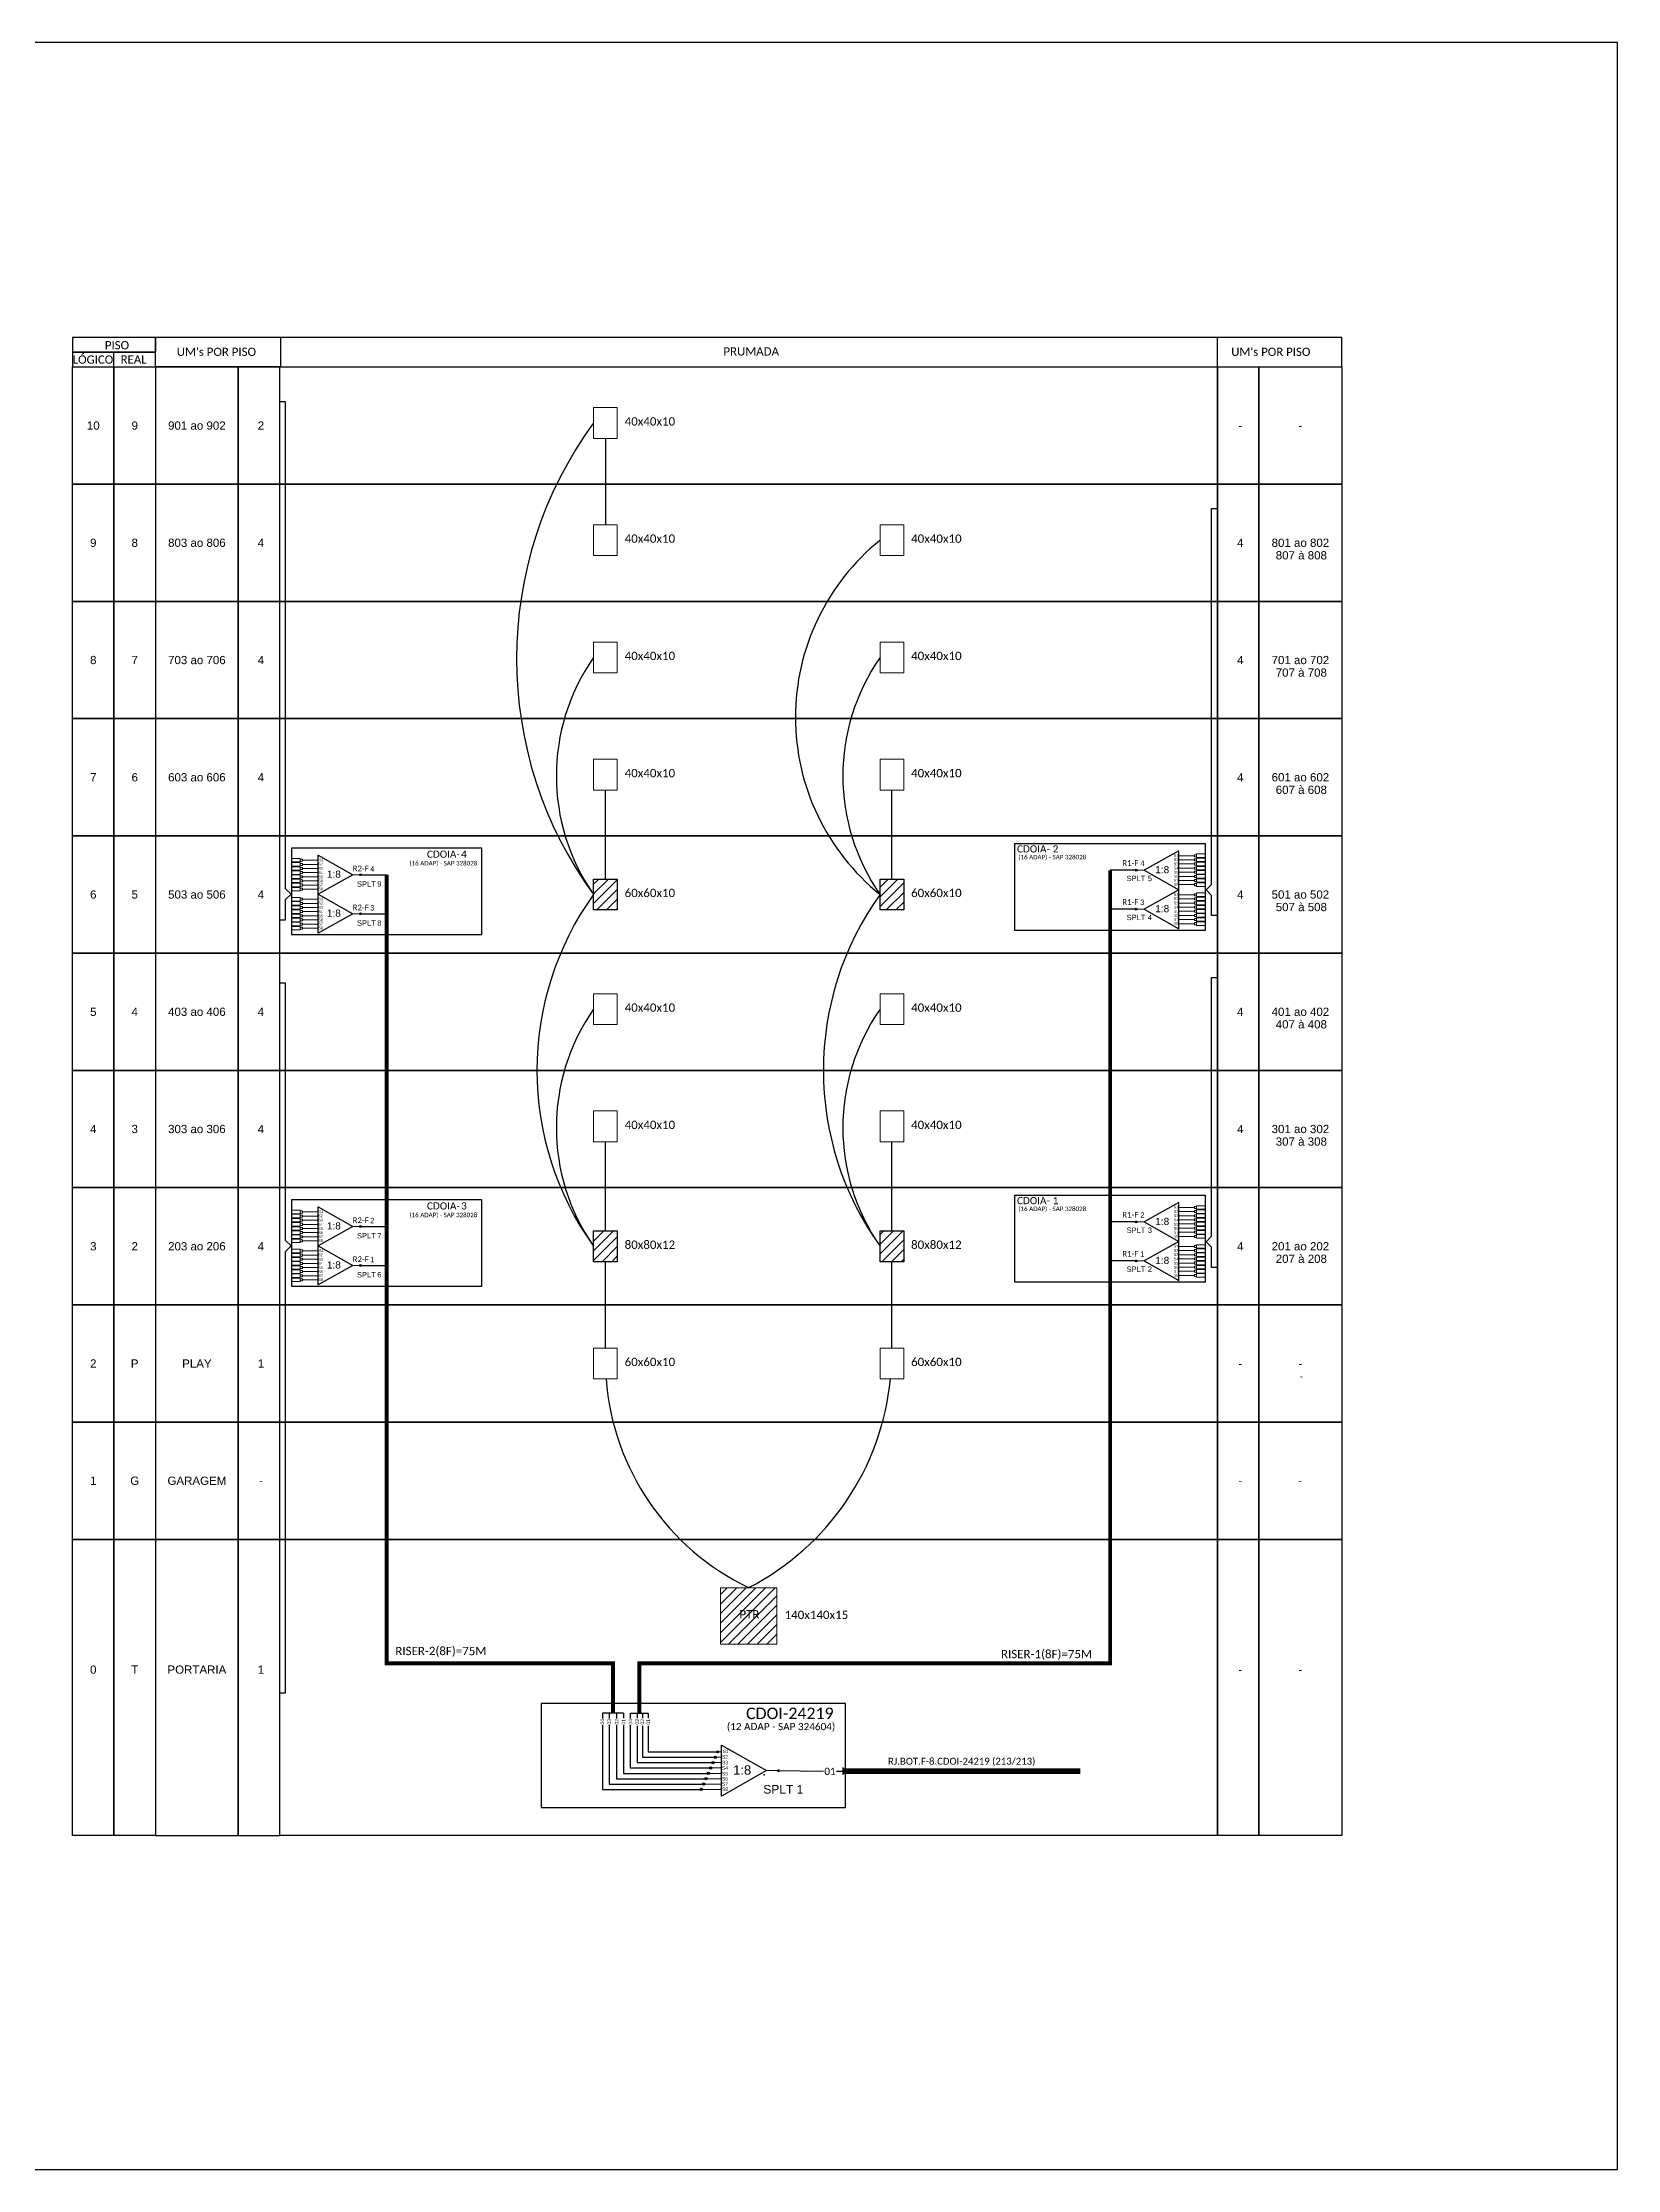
# Model space of a CAD drawing. Extents: x -89 to 749, y 705 to 1299.
# Drawn here: x 309 to 749, y 705 to 1299 of the extents above; entities that cross this region are included whole.
import ezdxf
from ezdxf.enums import TextEntityAlignment as Align

# ---------------------------------------------------------------- set-up
doc = ezdxf.new("R2010")
doc.units = 0
doc.styles.add('ARIAL', font='arial.ttf')
doc.styles.add('WMF-Calibri0', font='calibri.ttf')

msp = doc.modelspace()

# ---------------------------------------------------------------- hatches: boundary and pattern name
h = msp.add_hatch(color=3)
h.dxf.hatch_style = 1
edge = h.paths.add_edge_path()
edge.add_arc((398.25, 1066.62), 0.256, 0, 360)
h = msp.add_hatch()
h.set_pattern_fill('ANSI31', color=1, scale=0.6)
h.set_pattern_definition([(45, (-717.2379, 71.986), (-1.3470384, 1.3470384), [])])
h.paths.add_polyline_path([(463.3, 958.54), (469.92, 958.54), (469.92, 967.16), (463.3, 967.16)])
h.paths.add_polyline_path([(549.92, 958.54), (549.92, 967.16), (543.3, 967.16), (543.3, 958.54)])
h.paths.add_polyline_path([(469.92, 1065.4), (463.3, 1065.4), (463.3, 1056.78), (469.92, 1056.78)])
h.paths.add_polyline_path([(549.92, 1065.4), (543.3, 1065.4), (543.3, 1056.78), (549.92, 1056.78)])
h = msp.add_hatch(color=3)
h.dxf.hatch_style = 1
edge = h.paths.add_edge_path()
edge.add_arc((614.83, 1067.88), 0.256, 0, 360)
h = msp.add_hatch(color=3)
h.dxf.hatch_style = 1
edge = h.paths.add_edge_path()
edge.add_arc((398.25, 1055.73), 0.256, 0, 360)
h = msp.add_hatch(color=3)
h.dxf.hatch_style = 1
edge = h.paths.add_edge_path()
edge.add_arc((614.83, 1056.98), 0.256, 0, 360)
h = msp.add_hatch(color=3)
h.dxf.hatch_style = 1
edge = h.paths.add_edge_path()
edge.add_arc((398.25, 968.39), 0.256, 0, 360)
h = msp.add_hatch(color=3)
h.dxf.hatch_style = 1
edge = h.paths.add_edge_path()
edge.add_arc((614.83, 969.64), 0.256, 0, 360)
h = msp.add_hatch(color=3)
h.dxf.hatch_style = 1
edge = h.paths.add_edge_path()
edge.add_arc((398.25, 957.5), 0.256, 0, 360)
h = msp.add_hatch(color=3)
h.dxf.hatch_style = 1
edge = h.paths.add_edge_path()
edge.add_arc((614.83, 958.75), 0.256, 0, 360)
h = msp.add_hatch()
h.set_pattern_fill('ANSI31', color=1, scale=0.6)
h.set_pattern_definition([(45, (-21.7775, 3499.9095), (-1.3470384, 1.3470384), [])])
h.paths.add_polyline_path([(514.51, 867.5), (498.71, 867.5), (498.71, 851.7), (514.51, 851.7)])
h.paths.add_polyline_path([(503.44, 858.33), (510.25, 858.33), (510.25, 861.8), (503.44, 861.8)], flags=24)
h = msp.add_hatch(color=3)
h.dxf.hatch_style = 1
edge = h.paths.add_edge_path()
edge.add_arc((497.28, 820.15), 0.314, 0, 360)
h = msp.add_hatch(color=3)
h.dxf.hatch_style = 1
edge = h.paths.add_edge_path()
edge.add_arc((497.93, 821.65), 0.314, 0, 360)
h = msp.add_hatch(color=3)
h.dxf.hatch_style = 1
edge = h.paths.add_edge_path()
edge.add_arc((494.68, 814.15), 0.314, 0, 360)
h = msp.add_hatch(color=3)
h.dxf.hatch_style = 1
edge = h.paths.add_edge_path()
edge.add_arc((495.33, 815.65), 0.314, 0, 360)
h = msp.add_hatch(color=3)
h.dxf.hatch_style = 1
edge = h.paths.add_edge_path()
edge.add_arc((495.98, 817.15), 0.314, 0, 360)
h = msp.add_hatch(color=3)
h.dxf.hatch_style = 1
edge = h.paths.add_edge_path()
edge.add_arc((496.63, 818.65), 0.314, 0, 360)
h = msp.add_hatch(color=3)
h.dxf.hatch_style = 1
edge = h.paths.add_edge_path()
edge.add_arc((514.93, 816.38), 0.41, 180, 540, ccw=False)
h = msp.add_hatch(color=3)
h.dxf.hatch_style = 1
edge = h.paths.add_edge_path()
edge.add_arc((493.38, 811.15), 0.314, 0, 360)
h = msp.add_hatch(color=3)
h.dxf.hatch_style = 1
edge = h.paths.add_edge_path()
edge.add_arc((494.03, 812.65), 0.314, 0, 360)

# ---------------------------------------------------------------- linework, layer by layer
for points in [[(-89.32, 705.02), (749.25, 705.02), (749.25, 1299.02), (-89.32, 1299.02), (-89.32, 705.02)], [(329.37, 1208.43), (329.37, 1212.54)], [(340.95, 1208.43), (672.27, 1208.43), (672.27, 1216.66), (340.95, 1216.66), (340.95, 1216.66), (340.95, 1212.54)], [(376, 1208.43), (376, 1216.66)], [(637.54, 1208.43), (637.54, 1216.66)]]:
    msp.add_lwpolyline(points)
for points in [[(317.8, 1212.54), (340.95, 1212.54), (340.95, 1216.66), (317.8, 1216.66)], [(317.8, 1208.43), (340.95, 1208.43), (340.95, 1212.54), (317.8, 1212.54)], [(317.8, 1208.43), (329.37, 1208.43), (329.37, 1175.69), (317.8, 1175.69)], [(329.37, 1208.43), (340.95, 1208.43), (340.95, 1175.69), (329.37, 1175.69)], [(364.09, 1208.43), (340.95, 1208.43), (340.95, 1175.69), (364.09, 1175.69)], [(375.66, 1208.43), (364.09, 1208.43), (364.09, 1175.69), (375.66, 1175.69)], [(375.66, 1208.43), (637.56, 1208.43), (637.56, 1175.69), (375.66, 1175.69)], [(637.56, 1208.43), (649.13, 1208.43), (649.13, 1175.69), (637.56, 1175.69)], [(649.13, 1208.43), (672.27, 1208.43), (672.27, 1175.69), (649.13, 1175.69)], [(317.8, 1175.69), (329.37, 1175.69), (329.37, 1142.94), (317.8, 1142.94)], [(329.37, 1175.69), (340.95, 1175.69), (340.95, 1142.94), (329.37, 1142.94)], [(364.09, 1175.69), (340.95, 1175.69), (340.95, 1142.94), (364.09, 1142.94)], [(375.66, 1175.69), (364.09, 1175.69), (364.09, 1142.94), (375.66, 1142.94)], [(375.66, 1175.69), (637.56, 1175.69), (637.56, 1142.94), (375.66, 1142.94)], [(637.56, 1175.69), (649.13, 1175.69), (649.13, 1142.94), (637.56, 1142.94)], [(649.13, 1175.69), (672.27, 1175.69), (672.27, 1142.94), (649.13, 1142.94)], [(317.8, 1142.94), (329.37, 1142.94), (329.37, 1110.2), (317.8, 1110.2)], [(329.37, 1142.94), (340.95, 1142.94), (340.95, 1110.2), (329.37, 1110.2)], [(364.09, 1142.94), (340.95, 1142.94), (340.95, 1110.2), (364.09, 1110.2)], [(375.66, 1142.94), (364.09, 1142.94), (364.09, 1110.2), (375.66, 1110.2)], [(375.66, 1142.94), (637.56, 1142.94), (637.56, 1110.2), (375.66, 1110.2)], [(637.56, 1142.94), (649.13, 1142.94), (649.13, 1110.2), (637.56, 1110.2)], [(649.13, 1142.94), (672.27, 1142.94), (672.27, 1110.2), (649.13, 1110.2)], [(317.8, 1110.2), (329.37, 1110.2), (329.37, 1077.46), (317.8, 1077.46)], [(329.37, 1110.2), (340.95, 1110.2), (340.95, 1077.46), (329.37, 1077.46)], [(364.09, 1110.2), (340.95, 1110.2), (340.95, 1077.46), (364.09, 1077.46)], [(375.66, 1110.2), (364.09, 1110.2), (364.09, 1077.46), (375.66, 1077.46)], [(375.66, 1110.2), (637.56, 1110.2), (637.56, 1077.46), (375.66, 1077.46)], [(637.56, 1110.2), (649.13, 1110.2), (649.13, 1077.46), (637.56, 1077.46)], [(649.13, 1110.2), (672.27, 1110.2), (672.27, 1077.46), (649.13, 1077.46)], [(317.8, 1077.46), (329.37, 1077.46), (329.37, 1044.71), (317.8, 1044.71)], [(329.37, 1077.46), (340.95, 1077.46), (340.95, 1044.71), (329.37, 1044.71)], [(364.09, 1077.46), (340.95, 1077.46), (340.95, 1044.71), (364.09, 1044.71)], [(375.66, 1077.46), (364.09, 1077.46), (364.09, 1044.71), (375.66, 1044.71)], [(375.66, 1077.46), (637.56, 1077.46), (637.56, 1044.71), (375.66, 1044.71)], [(637.56, 1077.46), (649.13, 1077.46), (649.13, 1044.71), (637.56, 1044.71)], [(649.13, 1077.46), (672.27, 1077.46), (672.27, 1044.71), (649.13, 1044.71)], [(317.8, 1044.71), (329.37, 1044.71), (329.37, 1011.97), (317.8, 1011.97)], [(329.37, 1044.71), (340.95, 1044.71), (340.95, 1011.97), (329.37, 1011.97)], [(364.09, 1044.71), (340.95, 1044.71), (340.95, 1011.97), (364.09, 1011.97)], [(375.66, 1044.71), (364.09, 1044.71), (364.09, 1011.97), (375.66, 1011.97)], [(375.66, 1044.71), (637.56, 1044.71), (637.56, 1011.97), (375.66, 1011.97)], [(637.56, 1044.71), (649.13, 1044.71), (649.13, 1011.97), (637.56, 1011.97)], [(649.13, 1044.71), (672.27, 1044.71), (672.27, 1011.97), (649.13, 1011.97)], [(317.8, 1011.97), (329.37, 1011.97), (329.37, 979.23), (317.8, 979.23)], [(329.37, 1011.97), (340.95, 1011.97), (340.95, 979.23), (329.37, 979.23)], [(364.09, 1011.97), (340.95, 1011.97), (340.95, 979.23), (364.09, 979.23)], [(375.66, 1011.97), (364.09, 1011.97), (364.09, 979.23), (375.66, 979.23)], [(375.66, 1011.97), (637.56, 1011.97), (637.56, 979.23), (375.66, 979.23)], [(637.56, 1011.97), (649.13, 1011.97), (649.13, 979.23), (637.56, 979.23)], [(649.13, 1011.97), (672.27, 1011.97), (672.27, 979.23), (649.13, 979.23)], [(317.8, 979.23), (329.37, 979.23), (329.37, 946.48), (317.8, 946.48)], [(329.37, 979.23), (340.95, 979.23), (340.95, 946.48), (329.37, 946.48)], [(364.09, 979.23), (340.95, 979.23), (340.95, 946.48), (364.09, 946.48)], [(375.66, 979.23), (364.09, 979.23), (364.09, 946.48), (375.66, 946.48)], [(375.66, 979.23), (637.56, 979.23), (637.56, 946.48), (375.66, 946.48)], [(637.56, 979.23), (649.13, 979.23), (649.13, 946.48), (637.56, 946.48)], [(649.13, 979.23), (672.27, 979.23), (672.27, 946.48), (649.13, 946.48)], [(317.8, 946.48), (329.37, 946.48), (329.37, 913.74), (317.8, 913.74)], [(329.37, 946.48), (340.95, 946.48), (340.95, 913.74), (329.37, 913.74)], [(364.09, 946.48), (340.95, 946.48), (340.95, 913.74), (364.09, 913.74)], [(375.66, 946.48), (364.09, 946.48), (364.09, 913.74), (375.66, 913.74)], [(375.66, 946.48), (637.56, 946.48), (637.56, 913.74), (375.66, 913.74)], [(637.56, 946.48), (649.13, 946.48), (649.13, 913.74), (637.56, 913.74)], [(649.13, 946.48), (672.27, 946.48), (672.27, 913.74), (649.13, 913.74)], [(317.8, 913.74), (329.37, 913.74), (329.37, 880.99), (317.8, 880.99)], [(329.37, 913.74), (340.95, 913.74), (340.95, 880.99), (329.37, 880.99)], [(364.09, 913.74), (340.95, 913.74), (340.95, 880.99), (364.09, 880.99)], [(375.66, 913.74), (364.09, 913.74), (364.09, 880.99), (375.66, 880.99)], [(375.66, 913.74), (637.56, 913.74), (637.56, 880.99), (375.66, 880.99)], [(637.56, 913.74), (649.13, 913.74), (649.13, 880.99), (637.56, 880.99)], [(649.13, 913.74), (672.27, 913.74), (672.27, 880.99), (649.13, 880.99)], [(317.8, 880.99), (329.37, 880.99), (329.37, 798.25), (317.8, 798.25)], [(329.37, 880.99), (340.95, 880.99), (340.95, 798.25), (329.37, 798.25)], [(364.09, 880.99), (340.95, 880.99), (340.95, 798.25), (364.09, 798.25)], [(375.66, 880.99), (364.09, 880.99), (364.09, 798.25), (375.66, 798.25)], [(375.66, 880.99), (637.56, 880.99), (637.56, 798.25), (375.66, 798.25)], [(637.56, 880.99), (649.13, 880.99), (649.13, 798.25), (637.56, 798.25)], [(649.13, 880.99), (672.27, 880.99), (672.27, 798.25), (649.13, 798.25)]]:
    msp.add_lwpolyline(points, close=True)
at = {"color": 3}
for points in [[(375.63, 1054), (377.28, 1054), (377.28, 1059.66), (378.85, 1061.17), (377.28, 1062.67), (377.28, 1198.66), (375.63, 1198.66)], [(466.61, 1188.47), (466.61, 1164.35)], [(637.57, 1055.19), (635.92, 1055.19), (635.91, 1060.85), (634.35, 1062.36), (635.91, 1063.87), (635.91, 1168.93), (637.57, 1168.93)], [(466.61, 1065.4), (466.61, 1090.24)], [(546.61, 1065.4), (546.61, 1090.24)], [(375.63, 838.16), (377.28, 838.16), (377.28, 961.43), (378.85, 962.93), (377.28, 964.44), (377.28, 1036.32), (375.63, 1036.32)], [(637.57, 956.96), (635.92, 956.96), (635.91, 962.62), (634.35, 964.13), (635.91, 965.64), (635.91, 1037.9), (637.57, 1037.9)], [(466.61, 967.16), (466.61, 992.01)], [(546.61, 967.16), (546.61, 992.01)], [(466.61, 934.42), (466.61, 958.54)], [(546.61, 934.42), (546.61, 958.54)], [(514.52, 816.4), (527.53, 816.26)], [(531.15, 816.26), (532.93, 816.26)]]:
    msp.add_lwpolyline(points, dxfattribs=at)
at = {"color": 0, "lineweight": 0}
for points in [[(463.3, 1197.09), (469.92, 1197.09), (469.92, 1188.47), (463.3, 1188.47)], [(463.3, 1164.35), (469.92, 1164.35), (469.92, 1155.73), (463.3, 1155.73)], [(543.3, 1164.35), (549.92, 1164.35), (549.92, 1155.73), (543.3, 1155.73)], [(463.3, 1131.6), (469.92, 1131.6), (469.92, 1122.98), (463.3, 1122.98)], [(543.3, 1131.6), (549.92, 1131.6), (549.92, 1122.98), (543.3, 1122.98)], [(463.3, 1098.86), (469.92, 1098.86), (469.92, 1090.24), (463.3, 1090.24)], [(543.3, 1098.86), (549.92, 1098.86), (549.92, 1090.24), (543.3, 1090.24)], [(463.3, 1033.37), (469.92, 1033.37), (469.92, 1024.75), (463.3, 1024.75)], [(543.3, 1033.37), (549.92, 1033.37), (549.92, 1024.75), (543.3, 1024.75)], [(463.3, 1000.63), (469.92, 1000.63), (469.92, 992.01), (463.3, 992.01)], [(543.3, 1000.63), (549.92, 1000.63), (549.92, 992.01), (543.3, 992.01)], [(463.3, 934.42), (469.92, 934.42), (469.92, 925.8), (463.3, 925.8)], [(543.3, 934.42), (549.92, 934.42), (549.92, 925.8), (543.3, 925.8)]]:
    msp.add_lwpolyline(points, close=True, dxfattribs=at)
at = {"color": 1}
for points in [[(580.99, 1075.33), (634.12, 1075.33), (634.12, 1051.05), (580.99, 1051.05)], [(432.09, 1074.07), (378.96, 1074.07), (378.96, 1049.92), (432.09, 1049.92)], [(463.3, 1065.4), (469.92, 1065.4), (469.92, 1056.78), (463.3, 1056.78)], [(543.3, 1065.4), (549.92, 1065.4), (549.92, 1056.78), (543.3, 1056.78)], [(432.09, 975.84), (378.96, 975.84), (378.96, 951.69), (432.09, 951.69)], [(580.99, 977.09), (634.12, 977.09), (634.12, 952.82), (580.99, 952.82)], [(463.3, 967.16), (469.92, 967.16), (469.92, 958.54), (463.3, 958.54)], [(543.3, 967.16), (549.92, 967.16), (549.92, 958.54), (543.3, 958.54)], [(533.69, 835.11), (448.68, 835.11), (448.68, 806.11), (533.69, 806.11)]]:
    msp.add_lwpolyline(points, close=True, dxfattribs=at)
at = {"color": 3, "lineweight": 0}
for points in [[(381.41, 1071.15), (378.99, 1071.15)], [(381.41, 1070.17), (378.99, 1070.17)], [(381.41, 1070), (378.99, 1070)], [(381.41, 1071.15), (381.41, 1070.17)], [(381.41, 1070), (381.41, 1069.01)], [(381.99, 1070.66), (386.36, 1070.66)], [(386.36, 1069.51), (381.99, 1069.51)], [(631.1, 1071.91), (626.72, 1071.91)], [(626.72, 1070.76), (631.1, 1070.76)], [(626.72, 1069.61), (631.1, 1069.61)], [(631.67, 1072.41), (631.67, 1071.42)], [(631.67, 1072.41), (634.09, 1072.41)], [(631.67, 1071.42), (634.09, 1071.42)], [(631.67, 1071.25), (631.67, 1070.27)], [(631.67, 1071.25), (634.09, 1071.25)], [(631.67, 1070.27), (634.09, 1070.27)], [(631.67, 1070.1), (631.67, 1069.11)], [(631.67, 1070.1), (634.09, 1070.1)], [(381.41, 1069.01), (378.99, 1069.01)], [(381.41, 1068.85), (378.99, 1068.85)], [(381.41, 1067.86), (378.99, 1067.86)], [(381.41, 1067.69), (378.99, 1067.69)], [(381.41, 1066.71), (378.99, 1066.71)], [(381.41, 1066.54), (378.99, 1066.54)], [(381.41, 1065.55), (378.99, 1065.55)], [(381.41, 1065.39), (378.99, 1065.39)], [(381.41, 1064.4), (378.99, 1064.4)], [(381.41, 1064.23), (378.99, 1064.23)], [(381.41, 1068.85), (381.41, 1067.86)], [(381.41, 1067.69), (381.41, 1066.71)], [(381.41, 1066.54), (381.41, 1065.55)], [(381.41, 1065.39), (381.41, 1064.4)], [(381.41, 1064.23), (381.41, 1063.25)], [(386.36, 1068.35), (381.99, 1068.35)], [(386.36, 1067.2), (381.99, 1067.2)], [(386.36, 1066.05), (381.99, 1066.05)], [(386.36, 1064.89), (381.99, 1064.89)], [(386.36, 1063.74), (381.99, 1063.74)], [(626.72, 1068.45), (631.1, 1068.45)], [(626.72, 1067.3), (631.1, 1067.3)], [(626.72, 1066.15), (631.1, 1066.15)], [(626.72, 1064.99), (631.1, 1064.99)], [(626.72, 1063.84), (631.1, 1063.84)], [(631.67, 1069.11), (634.09, 1069.11)], [(631.67, 1068.95), (631.67, 1067.96)], [(631.67, 1068.95), (634.09, 1068.95)], [(631.67, 1067.96), (634.09, 1067.96)], [(631.67, 1067.79), (631.67, 1066.81)], [(631.67, 1067.79), (634.09, 1067.79)], [(631.67, 1066.81), (634.09, 1066.81)], [(631.67, 1066.64), (631.67, 1065.65)], [(631.67, 1066.64), (634.09, 1066.64)], [(631.67, 1065.65), (634.09, 1065.65)], [(631.67, 1065.49), (631.67, 1064.5)], [(631.67, 1065.49), (634.09, 1065.49)], [(631.67, 1064.5), (634.09, 1064.5)], [(631.67, 1064.33), (631.67, 1063.35)], [(631.67, 1064.33), (634.09, 1064.33)], [(631.67, 1063.35), (634.09, 1063.35)], [(381.41, 1063.25), (378.99, 1063.25)], [(381.41, 1063.08), (378.99, 1063.08)], [(381.41, 1062.09), (378.99, 1062.09)], [(381.41, 1060.26), (378.99, 1060.26)], [(381.41, 1059.27), (378.99, 1059.27)], [(381.41, 1059.1), (378.99, 1059.1)], [(381.41, 1058.12), (378.99, 1058.12)], [(381.41, 1057.95), (378.99, 1057.95)], [(381.41, 1063.08), (381.41, 1062.09)], [(381.41, 1060.26), (381.41, 1059.27)], [(381.41, 1059.1), (381.41, 1058.12)], [(381.41, 1057.95), (381.41, 1056.96)], [(386.36, 1062.59), (381.99, 1062.59)], [(381.99, 1059.76), (386.36, 1059.76)], [(386.36, 1058.61), (381.99, 1058.61)], [(386.36, 1057.46), (381.99, 1057.46)], [(631.1, 1061.02), (626.72, 1061.02)], [(626.72, 1059.86), (631.1, 1059.86)], [(626.72, 1058.71), (631.1, 1058.71)], [(626.72, 1057.56), (631.1, 1057.56)], [(631.67, 1061.51), (631.67, 1060.52)], [(631.67, 1061.51), (634.09, 1061.51)], [(631.67, 1060.52), (634.09, 1060.52)], [(631.67, 1060.36), (631.67, 1059.37)], [(631.67, 1060.36), (634.09, 1060.36)], [(631.67, 1059.37), (634.09, 1059.37)], [(631.67, 1059.2), (631.67, 1058.22)], [(631.67, 1059.2), (634.09, 1059.2)], [(631.67, 1058.22), (634.09, 1058.22)], [(631.67, 1058.05), (631.67, 1057.06)], [(631.67, 1058.05), (634.09, 1058.05)], [(381.41, 1056.96), (378.99, 1056.96)], [(381.41, 1056.8), (378.99, 1056.8)], [(381.41, 1055.81), (378.99, 1055.81)], [(381.41, 1055.64), (378.99, 1055.64)], [(381.41, 1054.66), (378.99, 1054.66)], [(381.41, 1054.49), (378.99, 1054.49)], [(381.41, 1053.5), (378.99, 1053.5)], [(381.41, 1053.34), (378.99, 1053.34)], [(381.41, 1052.35), (378.99, 1052.35)], [(381.41, 1052.18), (378.99, 1052.18)], [(381.41, 1056.8), (381.41, 1055.81)], [(381.41, 1055.64), (381.41, 1054.66)], [(381.41, 1054.49), (381.41, 1053.5)], [(381.41, 1053.34), (381.41, 1052.35)], [(381.41, 1052.18), (381.41, 1051.2)], [(386.36, 1056.3), (381.99, 1056.3)], [(386.36, 1055.15), (381.99, 1055.15)], [(386.36, 1054), (381.99, 1054)], [(386.36, 1052.84), (381.99, 1052.84)], [(386.36, 1051.69), (381.99, 1051.69)], [(626.72, 1056.4), (631.1, 1056.4)], [(626.72, 1055.25), (631.1, 1055.25)], [(626.72, 1054.1), (631.1, 1054.1)], [(626.72, 1052.94), (631.1, 1052.94)], [(631.67, 1057.06), (634.09, 1057.06)], [(631.67, 1056.9), (631.67, 1055.91)], [(631.67, 1056.9), (634.09, 1056.9)], [(631.67, 1055.91), (634.09, 1055.91)], [(631.67, 1055.74), (631.67, 1054.76)], [(631.67, 1055.74), (634.09, 1055.74)], [(631.67, 1054.76), (634.09, 1054.76)], [(631.67, 1054.59), (631.67, 1053.6)], [(631.67, 1054.59), (634.09, 1054.59)], [(631.67, 1053.6), (634.09, 1053.6)], [(631.67, 1053.44), (631.67, 1052.45)], [(631.67, 1053.44), (634.09, 1053.44)], [(631.67, 1052.45), (634.09, 1052.45)], [(381.41, 1051.2), (378.99, 1051.2)], [(631.67, 974.17), (631.67, 973.19)], [(631.67, 974.17), (634.09, 974.17)], [(381.41, 972.92), (378.99, 972.92)], [(381.41, 971.93), (378.99, 971.93)], [(381.41, 971.77), (378.99, 971.77)], [(381.41, 970.78), (378.99, 970.78)], [(381.41, 970.62), (378.99, 970.62)], [(381.41, 969.63), (378.99, 969.63)], [(381.41, 969.46), (378.99, 969.46)], [(381.41, 968.48), (378.99, 968.48)], [(381.41, 968.31), (378.99, 968.31)], [(381.41, 972.92), (381.41, 971.93)], [(381.41, 971.77), (381.41, 970.78)], [(381.41, 970.62), (381.41, 969.63)], [(381.41, 969.46), (381.41, 968.48)], [(381.41, 968.31), (381.41, 967.32)], [(381.99, 972.43), (386.36, 972.43)], [(386.36, 971.27), (381.99, 971.27)], [(386.36, 970.12), (381.99, 970.12)], [(386.36, 968.97), (381.99, 968.97)], [(631.1, 973.68), (626.72, 973.68)], [(626.72, 972.53), (631.1, 972.53)], [(626.72, 971.37), (631.1, 971.37)], [(626.72, 970.22), (631.1, 970.22)], [(626.72, 969.07), (631.1, 969.07)], [(631.67, 973.19), (634.09, 973.19)], [(631.67, 973.02), (631.67, 972.03)], [(631.67, 973.02), (634.09, 973.02)], [(631.67, 972.03), (634.09, 972.03)], [(631.67, 971.87), (631.67, 970.88)], [(631.67, 971.87), (634.09, 971.87)], [(631.67, 970.88), (634.09, 970.88)], [(631.67, 970.72), (631.67, 969.73)], [(631.67, 970.72), (634.09, 970.72)], [(631.67, 969.73), (634.09, 969.73)], [(631.67, 969.56), (631.67, 968.58)], [(631.67, 969.56), (634.09, 969.56)], [(631.67, 968.58), (634.09, 968.58)], [(631.67, 968.41), (631.67, 967.42)], [(631.67, 968.41), (634.09, 968.41)], [(381.41, 967.32), (378.99, 967.32)], [(381.41, 967.16), (378.99, 967.16)], [(381.41, 966.17), (378.99, 966.17)], [(381.41, 966), (378.99, 966)], [(381.41, 965.02), (378.99, 965.02)], [(381.41, 964.85), (378.99, 964.85)], [(381.41, 963.86), (378.99, 963.86)], [(381.41, 967.16), (381.41, 966.17)], [(381.41, 966), (381.41, 965.02)], [(381.41, 964.85), (381.41, 963.86)], [(386.36, 967.82), (381.99, 967.82)], [(386.36, 966.66), (381.99, 966.66)], [(386.36, 965.51), (381.99, 965.51)], [(386.36, 964.36), (381.99, 964.36)], [(626.72, 967.92), (631.1, 967.92)], [(626.72, 966.76), (631.1, 966.76)], [(626.72, 965.61), (631.1, 965.61)], [(631.1, 962.78), (626.72, 962.78)], [(631.67, 967.42), (634.09, 967.42)], [(631.67, 967.26), (631.67, 966.27)], [(631.67, 967.26), (634.09, 967.26)], [(631.67, 966.27), (634.09, 966.27)], [(631.67, 966.1), (631.67, 965.12)], [(631.67, 966.1), (634.09, 966.1)], [(631.67, 965.12), (634.09, 965.12)], [(631.67, 963.28), (631.67, 962.29)], [(631.67, 963.28), (634.09, 963.28)], [(631.67, 962.29), (634.09, 962.29)], [(381.41, 962.02), (378.99, 962.02)], [(381.41, 961.04), (378.99, 961.04)], [(381.41, 960.87), (378.99, 960.87)], [(381.41, 959.88), (378.99, 959.88)], [(381.41, 959.72), (378.99, 959.72)], [(381.41, 958.73), (378.99, 958.73)], [(381.41, 958.57), (378.99, 958.57)], [(381.41, 957.58), (378.99, 957.58)], [(381.41, 957.41), (378.99, 957.41)], [(381.41, 956.43), (378.99, 956.43)], [(381.41, 962.02), (381.41, 961.04)], [(381.41, 960.87), (381.41, 959.88)], [(381.41, 959.72), (381.41, 958.73)], [(381.41, 958.57), (381.41, 957.58)], [(381.41, 957.41), (381.41, 956.43)], [(381.99, 961.53), (386.36, 961.53)], [(386.36, 960.38), (381.99, 960.38)], [(386.36, 959.23), (381.99, 959.23)], [(386.36, 958.07), (381.99, 958.07)], [(386.36, 956.92), (381.99, 956.92)], [(626.72, 961.63), (631.1, 961.63)], [(626.72, 960.48), (631.1, 960.48)], [(626.72, 959.32), (631.1, 959.32)], [(626.72, 958.17), (631.1, 958.17)], [(626.72, 957.02), (631.1, 957.02)], [(631.67, 962.12), (631.67, 961.14)], [(631.67, 962.12), (634.09, 962.12)], [(631.67, 961.14), (634.09, 961.14)], [(631.67, 960.97), (631.67, 959.98)], [(631.67, 960.97), (634.09, 960.97)], [(631.67, 959.98), (634.09, 959.98)], [(631.67, 959.82), (631.67, 958.83)], [(631.67, 959.82), (634.09, 959.82)], [(631.67, 958.83), (634.09, 958.83)], [(631.67, 958.67), (631.67, 957.68)], [(631.67, 958.67), (634.09, 958.67)], [(631.67, 957.68), (634.09, 957.68)], [(631.67, 957.51), (631.67, 956.53)], [(631.67, 957.51), (634.09, 957.51)], [(631.67, 956.53), (634.09, 956.53)], [(631.67, 956.36), (631.67, 955.37)], [(631.67, 956.36), (634.09, 956.36)], [(381.41, 956.26), (378.99, 956.26)], [(381.41, 955.27), (378.99, 955.27)], [(381.41, 955.11), (378.99, 955.11)], [(381.41, 954.12), (378.99, 954.12)], [(381.41, 953.95), (378.99, 953.95)], [(381.41, 952.97), (378.99, 952.97)], [(381.41, 956.26), (381.41, 955.27)], [(381.41, 955.11), (381.41, 954.12)], [(381.41, 953.95), (381.41, 952.97)], [(386.36, 955.77), (381.99, 955.77)], [(386.36, 954.61), (381.99, 954.61)], [(386.36, 953.46), (381.99, 953.46)], [(626.72, 955.87), (631.1, 955.87)], [(626.72, 954.71), (631.1, 954.71)], [(631.67, 955.37), (634.09, 955.37)], [(631.67, 955.21), (631.67, 954.22)], [(631.67, 955.21), (634.09, 955.21)], [(631.67, 954.22), (634.09, 954.22)]]:
    msp.add_lwpolyline(points, dxfattribs=at)
for points in [[(381.99, 1070.95), (381.41, 1070.95), (381.41, 1070.37), (381.99, 1070.37)], [(381.99, 1069.79), (381.41, 1069.79), (381.41, 1069.22), (381.99, 1069.22)], [(631.1, 1072.2), (631.67, 1072.2), (631.67, 1071.63), (631.1, 1071.63)], [(631.1, 1071.05), (631.67, 1071.05), (631.67, 1070.47), (631.1, 1070.47)], [(631.1, 1069.89), (631.67, 1069.89), (631.67, 1069.32), (631.1, 1069.32)], [(381.99, 1068.64), (381.41, 1068.64), (381.41, 1068.07), (381.99, 1068.07)], [(381.99, 1067.49), (381.41, 1067.49), (381.41, 1066.91), (381.99, 1066.91)], [(381.99, 1066.33), (381.41, 1066.33), (381.41, 1065.76), (381.99, 1065.76)], [(381.99, 1065.18), (381.41, 1065.18), (381.41, 1064.61), (381.99, 1064.61)], [(381.99, 1064.03), (381.41, 1064.03), (381.41, 1063.45), (381.99, 1063.45)], [(631.1, 1068.74), (631.67, 1068.74), (631.67, 1068.17), (631.1, 1068.17)], [(631.1, 1067.59), (631.67, 1067.59), (631.67, 1067.01), (631.1, 1067.01)], [(631.1, 1066.43), (631.67, 1066.43), (631.67, 1065.86), (631.1, 1065.86)], [(631.1, 1065.28), (631.67, 1065.28), (631.67, 1064.71), (631.1, 1064.71)], [(631.1, 1064.13), (631.67, 1064.13), (631.67, 1063.55), (631.1, 1063.55)], [(381.99, 1062.87), (381.41, 1062.87), (381.41, 1062.3), (381.99, 1062.3)], [(381.99, 1060.05), (381.41, 1060.05), (381.41, 1059.48), (381.99, 1059.48)], [(381.99, 1058.9), (381.41, 1058.9), (381.41, 1058.32), (381.99, 1058.32)], [(381.99, 1057.74), (381.41, 1057.74), (381.41, 1057.17), (381.99, 1057.17)], [(631.1, 1061.3), (631.67, 1061.3), (631.67, 1060.73), (631.1, 1060.73)], [(631.1, 1060.15), (631.67, 1060.15), (631.67, 1059.58), (631.1, 1059.58)], [(631.1, 1059), (631.67, 1059), (631.67, 1058.42), (631.1, 1058.42)], [(631.1, 1057.84), (631.67, 1057.84), (631.67, 1057.27), (631.1, 1057.27)], [(381.99, 1056.59), (381.41, 1056.59), (381.41, 1056.02), (381.99, 1056.02)], [(381.99, 1055.44), (381.41, 1055.44), (381.41, 1054.86), (381.99, 1054.86)], [(381.99, 1054.28), (381.41, 1054.28), (381.41, 1053.71), (381.99, 1053.71)], [(381.99, 1053.13), (381.41, 1053.13), (381.41, 1052.56), (381.99, 1052.56)], [(381.99, 1051.98), (381.41, 1051.98), (381.41, 1051.4), (381.99, 1051.4)], [(631.1, 1056.69), (631.67, 1056.69), (631.67, 1056.12), (631.1, 1056.12)], [(631.1, 1055.54), (631.67, 1055.54), (631.67, 1054.96), (631.1, 1054.96)], [(631.1, 1054.38), (631.67, 1054.38), (631.67, 1053.81), (631.1, 1053.81)], [(631.1, 1053.23), (631.67, 1053.23), (631.67, 1052.66), (631.1, 1052.66)], [(381.99, 972.71), (381.41, 972.71), (381.41, 972.14), (381.99, 972.14)], [(381.99, 971.56), (381.41, 971.56), (381.41, 970.99), (381.99, 970.99)], [(381.99, 970.41), (381.41, 970.41), (381.41, 969.84), (381.99, 969.84)], [(381.99, 969.26), (381.41, 969.26), (381.41, 968.68), (381.99, 968.68)], [(631.1, 973.97), (631.67, 973.97), (631.67, 973.39), (631.1, 973.39)], [(631.1, 972.81), (631.67, 972.81), (631.67, 972.24), (631.1, 972.24)], [(631.1, 971.66), (631.67, 971.66), (631.67, 971.09), (631.1, 971.09)], [(631.1, 970.51), (631.67, 970.51), (631.67, 969.94), (631.1, 969.94)], [(631.1, 969.36), (631.67, 969.36), (631.67, 968.78), (631.1, 968.78)], [(381.99, 968.1), (381.41, 968.1), (381.41, 967.53), (381.99, 967.53)], [(381.99, 966.95), (381.41, 966.95), (381.41, 966.38), (381.99, 966.38)], [(381.99, 965.8), (381.41, 965.8), (381.41, 965.22), (381.99, 965.22)], [(381.99, 964.64), (381.41, 964.64), (381.41, 964.07), (381.99, 964.07)], [(631.1, 968.2), (631.67, 968.2), (631.67, 967.63), (631.1, 967.63)], [(631.1, 967.05), (631.67, 967.05), (631.67, 966.48), (631.1, 966.48)], [(631.1, 965.9), (631.67, 965.9), (631.67, 965.32), (631.1, 965.32)], [(631.1, 963.07), (631.67, 963.07), (631.67, 962.5), (631.1, 962.5)], [(381.99, 961.82), (381.41, 961.82), (381.41, 961.24), (381.99, 961.24)], [(381.99, 960.66), (381.41, 960.66), (381.41, 960.09), (381.99, 960.09)], [(381.99, 959.51), (381.41, 959.51), (381.41, 958.94), (381.99, 958.94)], [(381.99, 958.36), (381.41, 958.36), (381.41, 957.79), (381.99, 957.79)], [(381.99, 957.21), (381.41, 957.21), (381.41, 956.63), (381.99, 956.63)], [(631.1, 961.92), (631.67, 961.92), (631.67, 961.34), (631.1, 961.34)], [(631.1, 960.76), (631.67, 960.76), (631.67, 960.19), (631.1, 960.19)], [(631.1, 959.61), (631.67, 959.61), (631.67, 959.04), (631.1, 959.04)], [(631.1, 958.46), (631.67, 958.46), (631.67, 957.89), (631.1, 957.89)], [(631.1, 957.31), (631.67, 957.31), (631.67, 956.73), (631.1, 956.73)], [(381.99, 956.05), (381.41, 956.05), (381.41, 955.48), (381.99, 955.48)], [(381.99, 954.9), (381.41, 954.9), (381.41, 954.33), (381.99, 954.33)], [(381.99, 953.75), (381.41, 953.75), (381.41, 953.17), (381.99, 953.17)], [(631.1, 956.15), (631.67, 956.15), (631.67, 955.58), (631.1, 955.58)], [(631.1, 955), (631.67, 955), (631.67, 954.43), (631.1, 954.43)]]:
    msp.add_lwpolyline(points, close=True, dxfattribs=at)
at = {"color": 1}
for points in [[(386.36, 1072.07), (396.03, 1066.62), (386.36, 1061.17), (386.36, 1072.07)], [(626.72, 1073.32), (617.05, 1067.88), (626.72, 1062.43), (626.72, 1073.32)], [(386.36, 1061.17), (396.03, 1055.73), (386.36, 1050.28), (386.36, 1061.17)], [(626.72, 1062.43), (617.05, 1056.98), (626.72, 1051.53), (626.72, 1062.43)], [(626.72, 975.09), (617.05, 969.64), (626.72, 964.2), (626.72, 975.09)], [(386.36, 973.84), (396.03, 968.39), (386.36, 962.94), (386.36, 973.84)], [(386.36, 962.94), (396.03, 957.5), (386.36, 952.05), (386.36, 962.94)], [(626.72, 964.2), (617.05, 958.75), (626.72, 953.3), (626.72, 964.2)], [(448.68, 806.11), (448.68, 806.11), (448.68, 806.11), (533.69, 806.11), (533.69, 835.11), (533.69, 835.11)], [(499.07, 823.48), (511.63, 816.4), (499.07, 809.32), (499.07, 823.48)], [(532.93, 817.31), (532.93, 815.21)]]:
    msp.add_lwpolyline(points, dxfattribs=at)
at = {"color": 1, "lineweight": 0}
for points in [[(396.03, 1066.62), (398.25, 1066.62)], [(617.05, 1067.88), (614.83, 1067.88)], [(396.03, 1055.73), (398.25, 1055.73)], [(617.05, 1056.98), (614.83, 1056.98)], [(396.03, 968.39), (398.25, 968.39)], [(617.05, 969.64), (614.83, 969.64)], [(396.03, 957.5), (398.25, 957.5)], [(617.05, 958.75), (614.83, 958.75)], [(511.63, 816.4), (514.52, 816.4)]]:
    msp.add_lwpolyline(points, dxfattribs=at)
at = {"color": 6}
for points in [[(398.25, 1066.62), (405.51, 1066.62)], [(398.25, 1055.73), (405.51, 1055.73)], [(398.25, 968.39), (405.51, 968.39)], [(398.25, 957.5), (405.51, 957.5)], [(465.78, 832.49), (465.78, 831.01)], [(471.65, 832.49), (465.78, 832.49)], [(467.66, 832.49), (467.66, 831.01)], [(469.73, 832.49), (469.73, 831.01)], [(471.65, 832.49), (471.65, 831.02)], [(465.78, 829.08), (465.78, 811.14), (493.06, 811.14)], [(467.66, 829.08), (467.66, 812.65), (493.71, 812.65)], [(469.73, 829.08), (469.73, 814.14), (494.36, 814.14)], [(471.65, 829.08), (471.65, 815.64), (495.01, 815.64)]]:
    msp.add_lwpolyline(points, dxfattribs=at)
at = {"color": 6, "const_width": 1.1}
msp.add_lwpolyline([(405.51, 1066.62), (405.51, 846.4), (468.72, 846.4), (468.72, 832.49)], dxfattribs=at)
at = {"color": 5, "const_width": 1.1}
msp.add_lwpolyline([(607.57, 1067.88), (607.57, 846.4), (476.06, 846.4), (476.06, 832.49)], dxfattribs=at)
at = {"color": 5}
for points in [[(614.83, 1067.88), (607.57, 1067.88)], [(614.83, 1056.98), (607.57, 1056.98)], [(614.83, 969.64), (607.57, 969.64)], [(614.83, 958.75), (607.57, 958.75)], [(473.57, 832.49), (473.57, 831.01)], [(473.57, 832.49), (478.54, 832.49)], [(475.48, 832.49), (475.48, 831.04)], [(477.01, 832.49), (477.01, 831.04)], [(478.54, 832.49), (478.54, 831.04)], [(473.57, 829.08), (473.57, 817.19), (495.66, 817.19)], [(475.48, 828.89), (475.48, 818.65), (496.31, 818.65)], [(477.01, 828.89), (477.01, 820.15), (496.96, 820.15)], [(478.54, 828.89), (478.57, 821.69), (497.62, 821.69)], [(498.24, 821.69), (498.24, 821.69)]]:
    msp.add_lwpolyline(points, dxfattribs=at)
at = {"color": 1, "lineweight": 0}
msp.add_lwpolyline([(498.71, 867.5), (514.51, 867.5), (514.51, 851.7), (498.71, 851.7)], close=True, dxfattribs=at)
at = {"color": 7, "lineweight": 0}
for points in [[(499.07, 820.15), (497.28, 820.15)], [(497.93, 821.65), (499.07, 821.65)], [(499.07, 814.15), (494.68, 814.15)], [(499.07, 815.65), (495.33, 815.65)], [(499.07, 817.15), (495.98, 817.15)], [(499.07, 818.65), (496.63, 818.65)], [(499.07, 811.15), (493.38, 811.15)], [(499.07, 812.65), (494.03, 812.65)]]:
    msp.add_lwpolyline(points, dxfattribs=at)
at = {"color": 1, "const_width": 1.6}
msp.add_lwpolyline([(599.28, 816.26), (532.93, 816.26)], dxfattribs=at)
at = {"color": 3}
for centre, radius in [((398.25, 1066.62), 0.256), ((614.83, 1067.88), 0.256), ((398.25, 1055.73), 0.256), ((614.83, 1056.98), 0.256), ((398.25, 968.39), 0.256), ((614.83, 969.64), 0.256), ((398.25, 957.5), 0.256), ((614.83, 958.75), 0.256), ((497.28, 820.15), 0.314), ((497.93, 821.65), 0.314), ((494.68, 814.15), 0.314), ((495.33, 815.65), 0.314), ((495.98, 817.15), 0.314), ((496.63, 818.65), 0.314), ((493.38, 811.15), 0.314), ((494.03, 812.65), 0.314)]:
    msp.add_circle(centre, radius, dxfattribs=at)
for centre, radius, start, end in [((553.47, 1126.93), 111.66, 143.86219, 216.13781), ((583.29, 1110.56), 63.61, 128.94558, 231.05442), ((510.85, 1094.19), 57.94, 145.15587, 214.84413), ((590.85, 1094.19), 57.94, 145.15587, 214.84413), ((531.69, 1011.97), 84.2, 144.31703, 215.68297), ((611.69, 1011.97), 84.2, 144.31703, 215.68297), ((510.85, 995.96), 57.94, 145.15587, 214.84413), ((590.85, 995.96), 57.94, 145.15587, 214.84413), ((537.2, 931.16), 70.62, 184.35031, 244.33247), ((472.97, 932.97), 73.6, 297.19704, 354.41329)]:
    msp.add_arc(centre, radius, start, end, dxfattribs=at)
msp.add_point((510.97, 815.21))

# ---------------------------------------------------------------- texts
at = {"style": 'WMF-Calibri0'}
for s, height, p in [('  LÓGICO', 2.3, (316.22, 1209.33)), ('     PISO', 2.3, (322.76, 1213.35)), ("UM's POR PISO", 2.3, (346.91, 1211.5)), ('PRUMADA', 2.3, (499.57, 1211.61)), ("UM's POR PISO", 2.3, (641.37, 1211.5)), ('    REAL', 2.3, (327.98, 1209.38)), ('40x40x10', 2.317, (471.98, 1192.06)), ('40x40x10', 2.317, (471.98, 1159.32)), ('40x40x10', 2.317, (551.98, 1159.32)), ('40x40x10', 2.317, (471.98, 1126.57)), ('40x40x10', 2.317, (551.98, 1126.57)), ('40x40x10', 2.317, (471.98, 1093.83)), ('40x40x10', 2.317, (551.98, 1093.83)), ('40x40x10', 2.317, (471.98, 1028.34)), ('40x40x10', 2.317, (551.98, 1028.34)), ('40x40x10', 2.317, (471.98, 995.6)), ('40x40x10', 2.317, (551.98, 995.6)), ('60x60x10', 2.317, (471.98, 929.39)), ('60x60x10', 2.317, (551.98, 929.39)), ('PTR', 2.317, (504.02, 858.92)), ('140x140x15', 2.317, (516.65, 858.74)), ('01', 2, (527.75, 815.22))]:
    msp.add_text(s, height=height, dxfattribs=at).set_placement(p)
at = {"style": 'ARIAL'}
for s, p in [('10', (323.59, 1192.06)), ('9', (335.16, 1192.06)), ('901 ao 902', (352.52, 1192.06)), ('2', (370.4, 1192.06)), ('-', (643.93, 1192.06)), ('-', (660.7, 1192.06)), ('9', (323.59, 1159.32)), ('8', (335.16, 1159.32)), ('803 ao 806', (352.52, 1159.32)), ('4', (370.4, 1159.32)), ('4', (643.93, 1159.32)), ('801 ao 802', (660.7, 1159.32)), ('807 à 808', (660.96, 1155.82)), ('8', (323.59, 1126.57)), ('7', (335.16, 1126.57)), ('703 ao 706', (352.52, 1126.57)), ('4', (370.4, 1126.57)), ('4', (643.93, 1126.57)), ('701 ao 702', (660.7, 1126.57)), ('707 à 708', (660.96, 1123.07)), ('7', (323.59, 1093.83)), ('6', (335.16, 1093.83)), ('603 ao 606', (352.52, 1093.83)), ('4', (370.4, 1093.83)), ('4', (643.93, 1093.83)), ('601 ao 602', (660.7, 1093.83)), ('607 à 608', (660.96, 1090.33)), ('6', (323.59, 1061.09)), ('5', (335.16, 1061.09)), ('503 ao 506', (352.52, 1061.09)), ('4', (370.4, 1061.09)), ('4', (643.93, 1061.09)), ('501 ao 502', (660.7, 1061.09)), ('507 à 508', (660.96, 1057.59)), ('5', (323.59, 1028.34)), ('4', (335.16, 1028.34)), ('403 ao 406', (352.52, 1028.34)), ('4', (370.4, 1028.34)), ('4', (643.93, 1028.34)), ('401 ao 402', (660.7, 1028.34)), ('407 à 408', (660.96, 1024.84)), ('4', (323.59, 995.6)), ('3', (335.16, 995.6)), ('303 ao 306', (352.52, 995.6)), ('4', (370.4, 995.6)), ('4', (643.93, 995.6)), ('301 ao 302', (660.7, 995.6)), ('307 à 308', (660.96, 992.1)), ('3', (323.59, 962.85)), ('2', (335.16, 962.85)), ('203 ao 206', (352.52, 962.85)), ('4', (370.4, 962.85)), ('4', (643.93, 962.85)), ('201 ao 202', (660.7, 962.85)), ('207 à 208', (660.96, 959.35)), ('2', (323.59, 930.11)), ('P', (335.16, 930.11)), ('PLAY', (352.52, 930.11)), ('1', (370.4, 930.11)), ('-', (643.93, 930.11)), ('-', (660.7, 930.11)), ('-', (660.96, 926.61)), ('1', (323.59, 897.37)), ('G', (335.16, 897.37)), ('GARAGEM', (352.52, 897.37)), ('-', (370.4, 897.37)), ('-', (643.93, 897.37)), ('-', (660.7, 897.37)), ('0', (323.59, 844.62)), ('T', (335.16, 844.62)), ('PORTARIA', (352.52, 844.62)), ('1', (370.4, 844.62)), ('-', (643.93, 844.62)), ('-', (660.7, 844.62))]:
    msp.add_text(s, height=2.3, dxfattribs=at).set_placement(p, align=Align.MIDDLE_CENTER)
at = {"color": 1}
for s, height, style, p in [('S2', 0.75, 'ARIAL', (386.46, 1069.2)), ('S1', 0.75, 'ARIAL', (386.6, 1070.39)), ('CDOIA-', 2, 'WMF-Calibri0', (416.77, 1071.35)), ('4', 2, 'WMF-Calibri0', (426.31, 1071.35)), ('CDOIA-', 2, 'WMF-Calibri0', (581.56, 1072.83)), ('2', 2, 'WMF-Calibri0', (591.52, 1072.83)), ('S1', 0.75, 'ARIAL', (625.35, 1071.64)), ('S2', 0.75, 'ARIAL', (625.35, 1070.46)), ('S3', 0.75, 'ARIAL', (625.35, 1069.25)), ('S5', 0.75, 'ARIAL', (386.45, 1065.6)), ('S3', 0.75, 'ARIAL', (386.45, 1067.99)), ('S4', 0.75, 'ARIAL', (386.45, 1066.81)), ('S6', 0.75, 'ARIAL', (386.45, 1064.48)), ('S7', 0.75, 'ARIAL', (386.45, 1063.39)), ('1:8', 2, 'ARIAL', (388.84, 1065.77)), ('1:8', 2, 'ARIAL', (620.18, 1067.03)), ('S4', 0.75, 'ARIAL', (625.35, 1068.07)), ('S5', 0.75, 'ARIAL', (625.35, 1066.86)), ('S6', 0.75, 'ARIAL', (625.35, 1065.74)), ('S7', 0.75, 'ARIAL', (625.35, 1064.64)), ('S8', 0.75, 'ARIAL', (625.35, 1063.52)), ('S8', 0.75, 'ARIAL', (386.45, 1062.27)), ('S3', 0.75, 'ARIAL', (386.45, 1057.1)), ('S2', 0.75, 'ARIAL', (386.46, 1058.31)), ('S1', 0.75, 'ARIAL', (386.6, 1059.49)), ('60x60x10', 2.317, 'WMF-Calibri0', (471.98, 1060.37)), ('60x60x10', 2.317, 'WMF-Calibri0', (551.98, 1060.37)), ('1:8', 2, 'ARIAL', (620.18, 1056.13)), ('S1', 0.75, 'ARIAL', (625.35, 1060.75)), ('S2', 0.75, 'ARIAL', (625.35, 1059.56)), ('S3', 0.75, 'ARIAL', (625.35, 1058.35)), ('S4', 0.75, 'ARIAL', (625.35, 1057.17)), ('S5', 0.75, 'ARIAL', (386.45, 1054.71)), ('S4', 0.75, 'ARIAL', (386.45, 1055.92)), ('S6', 0.75, 'ARIAL', (386.45, 1053.59)), ('S7', 0.75, 'ARIAL', (386.45, 1052.49)), ('S8', 0.75, 'ARIAL', (386.45, 1051.37)), ('1:8', 2, 'ARIAL', (388.84, 1054.88)), ('S5', 0.75, 'ARIAL', (625.35, 1055.96)), ('S6', 0.75, 'ARIAL', (625.35, 1054.84)), ('S7', 0.75, 'ARIAL', (625.35, 1053.74)), ('S8', 0.75, 'ARIAL', (625.35, 1052.62)), ('CDOIA-', 2, 'WMF-Calibri0', (416.77, 973.12)), ('3', 2, 'WMF-Calibri0', (426.31, 973.12)), ('CDOIA-', 2, 'WMF-Calibri0', (581.56, 974.6)), ('1', 2, 'WMF-Calibri0', (591.52, 974.6)), ('S1', 0.75, 'ARIAL', (625.35, 973.41)), ('S3', 0.75, 'ARIAL', (386.45, 969.76)), ('S4', 0.75, 'ARIAL', (386.45, 968.58)), ('S2', 0.75, 'ARIAL', (386.46, 970.97)), ('S1', 0.75, 'ARIAL', (386.6, 972.16)), ('1:8', 2, 'ARIAL', (388.84, 967.54)), ('1:8', 2, 'ARIAL', (620.18, 968.79)), ('S2', 0.75, 'ARIAL', (625.35, 972.23)), ('S3', 0.75, 'ARIAL', (625.35, 971.01)), ('S4', 0.75, 'ARIAL', (625.35, 969.84)), ('S5', 0.75, 'ARIAL', (625.35, 968.62)), ('S6', 0.75, 'ARIAL', (625.35, 967.5)), ('S5', 0.75, 'ARIAL', (386.45, 967.37)), ('S6', 0.75, 'ARIAL', (386.45, 966.25)), ('S7', 0.75, 'ARIAL', (386.45, 965.15)), ('S8', 0.75, 'ARIAL', (386.45, 964.04)), ('80x80x12', 2.317, 'WMF-Calibri0', (471.98, 962.13)), ('80x80x12', 2.317, 'WMF-Calibri0', (551.98, 962.13)), ('S7', 0.75, 'ARIAL', (625.35, 966.41)), ('S8', 0.75, 'ARIAL', (625.35, 965.29)), ('S1', 0.75, 'ARIAL', (625.35, 962.51)), ('S5', 0.75, 'ARIAL', (386.45, 956.47)), ('S3', 0.75, 'ARIAL', (386.45, 958.86)), ('S4', 0.75, 'ARIAL', (386.45, 957.69)), ('S2', 0.75, 'ARIAL', (386.46, 960.08)), ('S1', 0.75, 'ARIAL', (386.6, 961.26)), ('1:8', 2, 'ARIAL', (388.84, 956.64)), ('1:8', 2, 'ARIAL', (620.18, 957.9)), ('S2', 0.75, 'ARIAL', (625.35, 961.33)), ('S3', 0.75, 'ARIAL', (625.35, 960.12)), ('S4', 0.75, 'ARIAL', (625.35, 958.94)), ('S5', 0.75, 'ARIAL', (625.35, 957.73)), ('S6', 0.75, 'ARIAL', (625.35, 956.61)), ('S6', 0.75, 'ARIAL', (386.45, 955.35)), ('S7', 0.75, 'ARIAL', (386.45, 954.26)), ('S8', 0.75, 'ARIAL', (386.45, 953.14)), ('S7', 0.75, 'ARIAL', (625.35, 955.51)), ('S8', 0.75, 'ARIAL', (625.35, 954.39)), ('CDOI-24219', 3.2, 'WMF-Calibri0', (505.88, 830.79)), ('S2', 0.975, 'ARIAL', (499.19, 819.75)), ('S1', 0.975, 'ARIAL', (499.37, 821.3)), ('RJ.BOT.F-8.CDOI-24219 (213/213)', 1.92, 'WMF-Calibri0', (545.54, 818.07)), ('S5', 0.975, 'ARIAL', (499.17, 815.07)), ('S3', 0.975, 'ARIAL', (499.18, 818.18)), ('S6', 0.975, 'ARIAL', (499.18, 813.62)), ('S4', 0.975, 'ARIAL', (499.18, 816.65)), ('1:8', 2.6, 'ARIAL', (502.28, 815.29)), ('S7', 0.975, 'ARIAL', (499.18, 812.19)), ('S8', 0.975, 'ARIAL', (499.18, 810.74))]:
    msp.add_text(s, height=height, dxfattribs=dict(at, style=style)).set_placement(p)
at = {"color": 1, "style": 'WMF-Calibri0'}
for s, height, p in [('(16 ADAP) - SAP 328028', 1.25, (421.36, 1069.2)), ('(16 ADAP) - SAP 328028', 1.25, (591.41, 1070.91)), ('(16 ADAP) - SAP 328028', 1.25, (421.36, 970.97)), ('(16 ADAP) - SAP 328028', 1.25, (591.41, 972.68)), ('(12 ADAP - SAP 324604)', 2, (515.66, 827.71))]:
    msp.add_text(s, height=height, dxfattribs=at).set_placement(p, align=Align.CENTER)
at = {"color": 5, "style": 'WMF-Calibri0'}
for s, height, p in [('R1-F', 1.6, (610.95, 1069.09)), ('R1-F', 1.6, (610.95, 1058.19)), ('R1-F', 1.6, (610.95, 970.86)), ('R1-F', 1.6, (610.95, 959.96)), ('RISER-1(8F)=75M', 2.317, (577.09, 847.81))]:
    msp.add_text(s, height=height, dxfattribs=at).set_placement(p)
at = {"color": 5, "style": 'ARIAL'}
for s, p in [('4', (616.58, 1069.05)), ('3', (616.58, 1058.16)), ('2', (616.58, 970.82)), ('1', (616.58, 959.93))]:
    msp.add_text(s, height=1.5, dxfattribs=at).set_placement(p, align=Align.CENTER)
at = {"color": 6, "style": 'WMF-Calibri0'}
for s, height, p in [('R2-F', 1.6, (396.01, 1067.55)), ('R2-F', 1.6, (396.01, 1056.65)), ('R2-F', 1.6, (396.01, 969.32)), ('R2-F', 1.6, (396.01, 958.42)), ('RISER-2(8F)=75M', 2.317, (407.95, 848.66))]:
    msp.add_text(s, height=height, dxfattribs=at).set_placement(p)
at = {"color": 7, "style": 'ARIAL'}
for s, p in [('SPLT', (399.84, 1063.28)), ('9', (403.48, 1063.28)), ('SPLT', (614.78, 1064.82)), ('5', (618.67, 1064.82)), ('SPLT', (399.84, 1052.39)), ('8', (403.48, 1052.39)), ('SPLT', (614.78, 1053.93)), ('4', (618.67, 1053.93)), ('SPLT', (399.84, 965.05)), ('7', (403.48, 965.05)), ('SPLT', (614.78, 966.59)), ('3', (618.67, 966.59)), ('SPLT', (614.78, 955.7)), ('2', (618.67, 955.7)), ('SPLT', (399.84, 954.15)), ('6', (403.48, 954.15))]:
    msp.add_text(s, height=1.5, dxfattribs=at).set_placement(p, align=Align.CENTER)
at = {"color": 6, "style": 'ARIAL'}
for s, p in [('4', (401.51, 1067.51)), ('3', (401.51, 1056.62)), ('2', (401.51, 969.28)), ('1', (401.51, 958.38))]:
    msp.add_text(s, height=1.5, dxfattribs=at).set_placement(p, align=Align.CENTER)
at = {"style": 'ARIAL'}
for s, p in [('04', (465.73, 830.05)), ('03', (467.68, 830.05)), ('02', (469.75, 830.05)), ('01', (471.67, 830.05)), ('04', (473.62, 830.05)), ('03', (475.45, 830.05)), ('02', (476.92, 830.05)), ('01', (478.54, 830.05))]:
    msp.add_text(s, height=0.992, rotation=90, dxfattribs=at).set_placement(p, align=Align.MIDDLE_CENTER)
at = {"color": 7, "style": 'ARIAL'}
msp.add_text('SPLT 1', height=2.4, dxfattribs=at).set_placement((510.7, 809.99))

doc.saveas('drawing.dxf')
